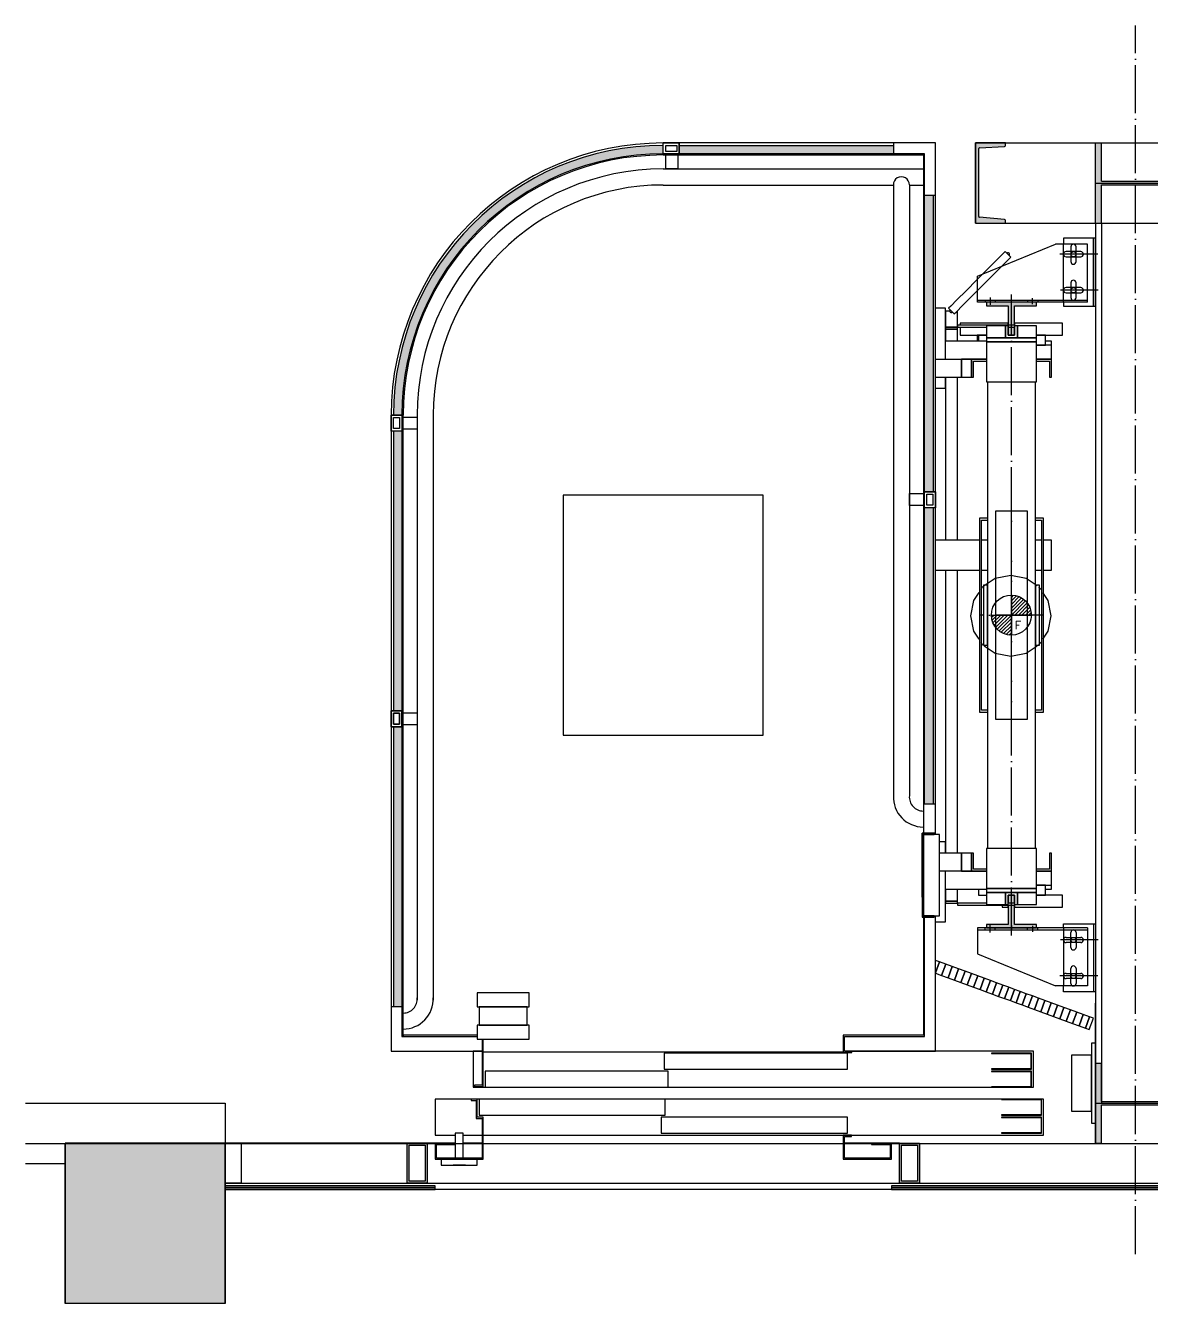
# Model space of a CAD drawing. Header units: millimetres. Extents: x 2944 to 8492, y 1597 to 4792.
# Drawn here: x 2944 to 5760, y 1597 to 4792 of the extents above; entities that cross this region are included whole.
import ezdxf

# ---------------------------------------------------------------- set-up
doc = ezdxf.new("R2010")
doc.units = ezdxf.units.MM
doc.linetypes.add('ACAD_ISO04W100', pattern=[30, 24, -3, 0, -3])
for name, color, linetype in [('axes', 40, 'Continuous'), ('hatch', 7, 'Continuous'), ('WALL', 7, 'Continuous')]:
    doc.layers.add(name, color=color, linetype=linetype)
doc.styles.add('LD', font='romans.shx')

msp = doc.modelspace()

# ---------------------------------------------------------------- hatches: boundary and pattern name
for points in [[(4537.9, 4471), (4537.9, 4492.1, 0.414214), (3863.8, 3818), (3884.9, 3818, -0.414214)], [(5112.9, 4471), (5112.9, 4492.1), (4577.9, 4492.1), (4577.9, 4471)], [(5212, 3626.4), (5212, 4368), (5190.9, 4368), (5190.9, 3958), (5190.9, 3626.4)], [(3884.9, 3079), (3884.9, 3778), (3863.8, 3778), (3863.8, 3079)], [(5212, 2845), (5212, 3586.4), (5190.9, 3586.4), (5190.9, 2845)], [(3884.9, 2340), (3884.9, 3039), (3863.8, 3039), (3863.8, 2340)]]:
    msp.add_hatch(color=0).paths.add_polyline_path(points)
h = msp.add_hatch(color=0)
h.paths.add_polyline_path([(5392.9, 4491.6), (5392.9, 4498), (5317.9, 4498), (5317.9, 4298), (5392.9, 4298), (5392.9, 4304.4, 0.361597), (5391.2, 4306.5), (5328.3, 4312.3, -0.387672), (5326.4, 4314.4), (5326.4, 4484.2, -0.39905), (5328.4, 4486.3), (5391, 4489.5, 0.384042)])
h.paths.add_polyline_path([(6117.9, 4498), (6042.9, 4498), (6042.9, 4491.6, 0.384042), (6044.8, 4489.5), (6107.4, 4486.3, -0.39905), (6109.4, 4484.2), (6109.4, 4314.4, -0.387672), (6107.5, 4312.3), (6044.6, 4306.5, 0.361597), (6042.9, 4304.4), (6042.9, 4298), (6117.9, 4298)])
h = msp.add_hatch(color=0)
h.paths.add_polyline_path([(5632.9, 4393.5), (5802.9, 4393.5), (5802.9, 4298), (5817.9, 4298), (5817.9, 4398), (5617.9, 4398), (5617.9, 4298), (5632.9, 4298)])
h.paths.add_polyline_path([(5617.9, 4398), (5817.9, 4398), (5817.9, 4498), (5802.9, 4498), (5802.9, 4402.5), (5632.9, 4402.5), (5632.9, 4498), (5617.9, 4498)])
h = msp.add_hatch(color=0)
h.paths.add_polyline_path([(5407.9, 4100), (5345.4, 4100), (5345.4, 4091), (5399.9, 4091), (5399.9, 4043), (5407.9, 4043)])
h.paths.add_polyline_path([(5470.4, 4100), (5407.9, 4100), (5407.9, 4093.9), (5407.9, 4043), (5415.9, 4043), (5415.9, 4091), (5470.4, 4091)])
h.paths.add_polyline_path([(5407.9, 4043), (5399.9, 4043), (5399.9, 4038), (5407.9, 4038)])
h.paths.add_polyline_path([(5415.9, 4041), (5415.9, 4043), (5407.9, 4043), (5407.9, 4038), (5415.9, 4038)])
h.paths.add_polyline_path([(5415.9, 4038), (5407.9, 4038), (5407.9, 4018), (5415.9, 4018)])
h.paths.add_polyline_path([(5407.9, 4038), (5399.9, 4038), (5399.9, 4018), (5407.9, 4018)])
h = msp.add_hatch(color=0)
h.paths.add_polyline_path([(5415.9, 2593), (5407.9, 2593), (5407.9, 2536), (5470.4, 2536), (5470.4, 2545), (5415.9, 2545)])
h.paths.add_polyline_path([(5407.9, 2593), (5399.9, 2593), (5399.9, 2545), (5345.4, 2545), (5345.4, 2536), (5407.9, 2536), (5407.9, 2542.2)])
h.paths.add_polyline_path([(5407.9, 2598), (5399.9, 2598), (5399.9, 2593), (5407.9, 2593)])
h.paths.add_polyline_path([(5415.9, 2598), (5407.9, 2598), (5407.9, 2593), (5415.9, 2593), (5415.9, 2595)])
h.paths.add_polyline_path([(5415.9, 2618), (5407.9, 2618), (5407.9, 2598), (5415.9, 2598)])
h.paths.add_polyline_path([(5407.9, 2618), (5399.9, 2618), (5399.9, 2598), (5407.9, 2598)])
h = msp.add_hatch(color=0)
h.paths.add_polyline_path([(5632.9, 2093.5), (5802.9, 2093.5), (5802.9, 1998), (5817.9, 1998), (5817.9, 2098), (5617.9, 2098), (5617.9, 1998), (5632.9, 1998)])
h.paths.add_polyline_path([(5617.9, 2098), (5817.9, 2098), (5817.9, 2198), (5802.9, 2198), (5802.9, 2102.5), (5632.9, 2102.5), (5632.9, 2198), (5617.9, 2198)])
h = msp.add_hatch(color=0)
h.paths.add_polyline_path([(3947.9, 1998), (3897.9, 1998), (3897.9, 1898), (3947.9, 1898)])
h.paths.add_polyline_path([(3902.9, 1993), (3942.9, 1993), (3942.9, 1903), (3902.9, 1903)], flags=16)
h = msp.add_hatch(color=0)
h.paths.add_polyline_path([(5177.9, 1998), (5127.9, 1998), (5127.9, 1898), (5177.9, 1898)])
h.paths.add_polyline_path([(5132.9, 1993), (5172.9, 1993), (5172.9, 1903), (5132.9, 1903)], flags=16)
at = {"layer": 'hatch', "linetype": 'Continuous', "lineweight": 20}
msp.add_hatch(color=254, dxfattribs=at).paths.add_polyline_path([(3443.1, 1597.5), (3043.1, 1597.5), (3043.1, 1997.5), (3443.1, 1997.5)])

# ---------------------------------------------------------------- linework, layer by layer
at = {"color": 0}
for p, q in [((5217.9, 4498), (4537.9, 4498)), ((4537.9, 4471), (4537.9, 4498)), ((4537.9, 4498), (4577.9, 4498)), ((4537.9, 4471), (4537.9, 4498)), ((4543.9, 4492), (4571.9, 4492)), ((4543.9, 4477), (4543.9, 4492)), ((4571.9, 4477), (4543.9, 4477)), ((4571.9, 4492), (4571.9, 4477)), ((4577.9, 4471), (4577.9, 4498)), ((4577.9, 4498), (4577.9, 4471)), ((4577.9, 4492.1), (5112.9, 4492.1)), ((5112.9, 4498), (5112.9, 4468)), ((5217.9, 3958), (5217.9, 4498)), ((5317.9, 4498), (6117.9, 4498)), ((5317.9, 4298), (5317.9, 4498)), ((5392.9, 4498), (5317.9, 4498)), ((5317.9, 4498), (5317.9, 4298)), ((5326.4, 4314.4), (5326.4, 4484.2)), ((5328.4, 4486.3), (5390.8, 4489.5)), ((5392.9, 4491.6), (5392.9, 4498)), ((5617.9, 4498), (5632.9, 4498)), ((5617.9, 4298), (5617.9, 4498)), ((5632.9, 4402.5), (5632.9, 4498)), ((5190.9, 4471), (4537.9, 4471)), ((4577.9, 4471), (4537.9, 4471)), ((4537.9, 4468), (5187.9, 4468)), ((4544.1, 4468), (4574.1, 4468)), ((4544.1, 4433), (4544.1, 4468)), ((4574.1, 4468), (4574.1, 4433)), ((5187.9, 4468), (5187.9, 3958)), ((5190.9, 3958), (5190.9, 4471)), ((4537.9, 4433), (5187.9, 4433)), ((4574.1, 4433), (4544.1, 4433)), ((4537.9, 4393), (5112.9, 4393)), ((5112.9, 4393), (5112.9, 2866.3)), ((5152.9, 4393), (5187.9, 4393)), ((5152.9, 4393), (5152.9, 2865.4)), ((5617.9, 4398), (5817.9, 4398)), ((5632.9, 4402.5), (5802.9, 4402.5)), ((5632.9, 4393.5), (5802.9, 4393.5)), ((5632.9, 4298), (5632.9, 4393.5)), ((5187.9, 4368), (5217.9, 4368)), ((5212, 4368), (5212, 3626.4)), ((5390.8, 4306.5), (5328.3, 4312.3)), ((5317.9, 4298), (6117.9, 4298)), ((5317.9, 4298), (5392.9, 4298)), ((5392.9, 4298), (5392.9, 4304.4)), ((5617.9, 4298), (5617.9, 1998)), ((5617.9, 4298), (5632.9, 4298)), ((5632.9, 4298), (5632.9, 2098)), ((5617.9, 4260), (5537.9, 4260)), ((5537.9, 4260), (5537.9, 4245)), ((5612.9, 4090), (5612.9, 4260)), ((5617.9, 4090), (5617.9, 4260)), ((5322.9, 4165), (5517.9, 4245)), ((5386.9, 4221.1), (5371.5, 4205.8)), ((5392.3, 4226.5), (5386.9, 4221.1)), ((5406.4, 4212.4), (5392.3, 4226.5)), ((5397.8, 4223.1), (5396.5, 4222.3)), ((5399.3, 4223.5), (5397.8, 4223.1)), ((5400.9, 4223.1), (5399.3, 4223.5)), ((5402.2, 4222.3), (5400.9, 4223.1)), ((5403, 4221), (5402.2, 4222.3)), ((5402.2, 4216.6), (5403, 4217.9)), ((5403.3, 4219.5), (5403, 4221)), ((5403, 4217.9), (5403.3, 4219.5)), ((5597.9, 4245), (5517.9, 4245)), ((5537.9, 4100), (5537.9, 4245)), ((5581.4, 4226.5), (5544.4, 4226.5)), ((5556.4, 4238.5), (5556.4, 4201.5)), ((5569.4, 4201.5), (5569.4, 4238.5)), ((5597.9, 4100), (5597.9, 4245)), ((5371.5, 4205.8), (5348.6, 4182.9)), ((5362.7, 4168.7), (5385.7, 4191.7)), ((5385.7, 4191.7), (5401, 4207)), ((5401, 4207), (5406.4, 4212.4)), ((5544.4, 4213.5), (5581.4, 4213.5)), ((5321.5, 4155.8), (5294.5, 4128.8)), ((5348.6, 4182.9), (5321.5, 4155.8)), ((5322.9, 4100), (5322.9, 4165)), ((5335.7, 4141.7), (5362.7, 4168.7)), ((5294.5, 4128.8), (5271.5, 4105.8)), ((5308.6, 4114.6), (5335.7, 4141.7)), ((5581.4, 4136.5), (5544.4, 4136.5)), ((5544.4, 4123.5), (5581.4, 4123.5)), ((5556.4, 4148.5), (5556.4, 4111.5)), ((5569.4, 4111.5), (5569.4, 4148.5)), ((5256.2, 4090.5), (5250.8, 4085.1)), ((5271.5, 4105.8), (5256.2, 4090.5)), ((5270.4, 4076.3), (5285.7, 4091.7)), ((5285.7, 4091.7), (5308.6, 4114.6)), ((5322.9, 4105), (5597.9, 4105)), ((5597.9, 4100), (5322.9, 4100)), ((5342.1, 4105), (5342.1, 4100)), ((5470.4, 4100), (5345.4, 4100)), ((5345.4, 4100), (5345.4, 4091)), ((5345.4, 4091), (5399.9, 4091)), ((5367.7, 4105), (5367.7, 4100)), ((5399.9, 4091), (5399.9, 4043)), ((5407.9, 4093.9), (5407.9, 4106.2)), ((5415.9, 4043), (5415.9, 4091)), ((5415.9, 4091), (5470.4, 4091)), ((5448.1, 4105), (5448.1, 4100)), ((5470.4, 4091), (5470.4, 4100)), ((5473.7, 4105), (5473.7, 4100)), ((5537.9, 4100), (5537.9, 4090)), ((5537.9, 4090), (5617.9, 4090)), ((5242.9, 4085), (5217.9, 4085)), ((5242.9, 3958), (5242.9, 4085)), ((5244, 4078), (5242.9, 4078)), ((5242.9, 4078), (5242.9, 4038)), ((5247.3, 4078), (5244, 4078)), ((5252.2, 4078), (5247.3, 4078)), ((5250.8, 4085.1), (5265, 4071)), ((5253.9, 4078), (5252.2, 4078)), ((5254.2, 4079.6), (5253.9, 4078)), ((5253.9, 4078), (5254.2, 4076.5)), ((5255.1, 4080.9), (5254.2, 4079.6)), ((5254.2, 4076.5), (5255.1, 4075.2)), ((5255.1, 4075.2), (5256.4, 4074.3)), ((5256.4, 4074.3), (5257.9, 4074)), ((5257.9, 4074), (5259.4, 4074.3)), ((5259.4, 4074.3), (5260.7, 4075.2)), ((5265, 4071), (5270.4, 4076.3)), ((5272.9, 4078), (5272, 4078)), ((5272.9, 4038), (5272.9, 4078)), ((5272.9, 4038), (5242.9, 4038)), ((5242.9, 4038), (5242.9, 4033)), ((5242.9, 4038), (5244, 4038)), ((5242.9, 4033), (5272.9, 4033)), ((5244, 4033), (5242.9, 4033)), ((5242.9, 4033), (5242.9, 4003)), ((5244, 4038), (5247.3, 4038)), ((5247.3, 4033), (5244, 4033)), ((5247.3, 4038), (5252.2, 4038)), ((5252.2, 4033), (5247.3, 4033)), ((5252.2, 4038), (5257.9, 4038)), ((5257.9, 4033), (5252.2, 4033)), ((5257.9, 4038), (5263.6, 4038)), ((5263.6, 4033), (5257.9, 4033)), ((5263.6, 4038), (5268.5, 4038)), ((5268.5, 4033), (5263.6, 4033)), ((5268.5, 4038), (5271.8, 4038)), ((5271.8, 4033), (5268.5, 4033)), ((5271.8, 4038), (5272.9, 4038)), ((5272.9, 4033), (5271.8, 4033)), ((5272.9, 4043), (5272.9, 4038)), ((5415.9, 4043), (5272.9, 4043)), ((5272.9, 4033), (5272.9, 4038)), ((5272.9, 4038), (5345.4, 4038)), ((5272.9, 4003), (5272.9, 4033)), ((5284.5, 4048), (5279.9, 4048)), ((5279.9, 4048), (5279.9, 4043)), ((5279.9, 4038), (5279.9, 4018)), ((5297.5, 4048), (5284.5, 4048)), ((5316.9, 4048), (5297.5, 4048)), ((5339.9, 4048), (5316.9, 4048)), ((5362.9, 4048), (5339.9, 4048)), ((5345.4, 4041), (5345.4, 4011)), ((5392.9, 4041), (5345.4, 4041)), ((5382.3, 4048), (5362.9, 4048)), ((5395.3, 4048), (5382.3, 4048)), ((5399.9, 4041), (5392.9, 4041)), ((5392.9, 4041), (5392.9, 4011)), ((5392.9, 4011), (5392.9, 4041)), ((5399.9, 4048), (5395.3, 4048)), ((5399.9, 4043), (5399.9, 4048)), ((5399.9, 4043), (5399.9, 4038)), ((5399.9, 4018), (5399.9, 4041)), ((5399.9, 4038), (5399.9, 4018)), ((5399.9, 4038), (5415.9, 4038)), ((5420.5, 4048), (5415.9, 4048)), ((5415.9, 4048), (5415.9, 4041)), ((5422.9, 4041), (5415.9, 4041)), ((5415.9, 4041), (5415.9, 4018)), ((5415.9, 4018), (5415.9, 4038)), ((5433.5, 4048), (5420.5, 4048)), ((5422.9, 4011), (5422.9, 4041)), ((5422.9, 4041), (5422.9, 4011)), ((5470.4, 4041), (5422.9, 4041)), ((5452.9, 4048), (5433.5, 4048)), ((5475.9, 4048), (5452.9, 4048)), ((5470.4, 4011), (5470.4, 4041)), ((5498.9, 4048), (5475.9, 4048)), ((5518.3, 4048), (5498.9, 4048)), ((5531.3, 4048), (5518.3, 4048)), ((5535.9, 4048), (5531.3, 4048)), ((5535.9, 4018), (5535.9, 4048)), ((5345.4, 4003), (5242.9, 4003)), ((5279.9, 4018), (5284.5, 4018)), ((5284.5, 4018), (5297.5, 4018)), ((5297.5, 4018), (5316.9, 4018)), ((5316.9, 4018), (5339.9, 4018)), ((5324.5, 4018), (5322.4, 4018)), ((5322.4, 4018), (5322.4, 4003)), ((5325.4, 4018), (5324.5, 4018)), ((5345.4, 4018), (5325.4, 4018)), ((5325.4, 4018), (5325.4, 4003)), ((5339.9, 4018), (5345.4, 4018)), ((5345.4, 4011), (5392.9, 4011)), ((5345.4, 4011), (5345.4, 4001)), ((5470.4, 4011), (5345.4, 4011)), ((5345.4, 4001), (5470.4, 4001)), ((5470.4, 4001), (5345.4, 4001)), ((5345.4, 4001), (5345.4, 3901)), ((5392.9, 4011), (5422.9, 4011)), ((5399.9, 4018), (5415.9, 4018)), ((5415.9, 4018), (5399.9, 4018)), ((5422.9, 4011), (5470.4, 4011)), ((5476.4, 4018), (5470.4, 4018)), ((5470.4, 4018), (5475.9, 4018)), ((5470.4, 4001), (5470.4, 4011)), ((5470.4, 3901), (5470.4, 4001)), ((5507.9, 3993), (5470.4, 3993)), ((5470.4, 3993), (5476.4, 3993)), ((5475.9, 4018), (5498.9, 4018)), ((5485.3, 4018), (5476.4, 4018)), ((5476.4, 3993), (5485.3, 3993)), ((5491.3, 4018), (5485.3, 4018)), ((5485.3, 3993), (5491.3, 3993)), ((5493.4, 4018), (5491.3, 4018)), ((5491.3, 3993), (5493.4, 3993)), ((5493.4, 3993), (5493.4, 4018)), ((5507.9, 4003), (5493.4, 4003)), ((5498.9, 4018), (5518.3, 4018)), ((5507.9, 3993), (5507.9, 4003)), ((5507.9, 3958), (5507.9, 3993)), ((5518.3, 4018), (5531.3, 4018)), ((5531.3, 4018), (5535.9, 4018)), ((5187.9, 3958), (5187.9, 2578)), ((5190.9, 2845), (5190.9, 3958)), ((5217.9, 3958), (5345.4, 3958)), ((5217.9, 2770), (5217.9, 3958)), ((5307.9, 3958), (5282.9, 3958)), ((5282.9, 3958), (5282.9, 3913)), ((5282.9, 3913), (5282.9, 3958)), ((5307.9, 3958), (5307.9, 3913)), ((5345.4, 3958), (5307.9, 3958)), ((5307.9, 3913), (5307.9, 3958)), ((5312.9, 3913), (5312.9, 3953)), ((5312.9, 3953), (5345.4, 3953)), ((5507.9, 3958), (5470.4, 3958)), ((5470.4, 3958), (5507.9, 3958)), ((5470.4, 3953), (5502.9, 3953)), ((5502.9, 3953), (5502.9, 3913)), ((5507.9, 3913), (5507.9, 3958)), ((5217.9, 3913), (5307.9, 3913)), ((5242.9, 3885), (5242.9, 3913)), ((5242.9, 3913), (5242.9, 3505.5)), ((5272.9, 3505.5), (5272.9, 3913)), ((5307.9, 3913), (5312.9, 3913)), ((5345.4, 3901), (5470.4, 3901)), ((5347.9, 3901), (5347.9, 2735)), ((5467.9, 2735), (5467.9, 3901)), ((5502.9, 3913), (5507.9, 3913)), ((5217.9, 3885), (5242.9, 3885)), ((3857.9, 3818), (3857.9, 2228)), ((3884.9, 3818), (3857.9, 3818)), ((3884.9, 3818), (3857.9, 3818)), ((3857.9, 3818), (3884.9, 3818)), ((3857.9, 3778), (3857.9, 3818)), ((3857.9, 3818), (3884.9, 3818)), ((3857.9, 3778), (3857.9, 3818)), ((3863.9, 3812), (3878.9, 3812)), ((3863.9, 3784), (3863.9, 3812)), ((3878.9, 3812), (3878.9, 3784)), ((3884.9, 3818), (3884.9, 2265)), ((3884.9, 3818), (3884.9, 3778)), ((3884.9, 3818), (3884.9, 3778)), ((3887.9, 2268), (3887.9, 3818)), ((3887.9, 3782.6), (3887.9, 3812.6)), ((3887.9, 3812.6), (3922.9, 3812.6)), ((3922.9, 3818), (3922.9, 2356.3)), ((3922.9, 3812.6), (3922.9, 3782.6)), ((3962.9, 3818), (3962.9, 2355.3)), ((3884.9, 3778), (3857.9, 3778)), ((3884.9, 3778), (3857.9, 3778)), ((3884.9, 3778), (3857.9, 3778)), ((3863.8, 3778), (3863.8, 3079)), ((3878.9, 3784), (3863.9, 3784)), ((3922.9, 3782.6), (3887.9, 3782.6)), ((4287.9, 3618), (4287.9, 3018)), ((4787.9, 3618), (4287.9, 3618)), ((4787.9, 3018), (4787.9, 3618)), ((5152.9, 3591.8), (5152.9, 3621.8)), ((5152.9, 3621.8), (5187.9, 3621.8)), ((5187.9, 3621.8), (5187.9, 3591.8)), ((5217.9, 3626.4), (5190.9, 3626.4)), ((5190.9, 3626.4), (5217.9, 3626.4)), ((5190.9, 3586.4), (5190.9, 3626.4)), ((5196.9, 3620.4), (5211.9, 3620.4)), ((5196.9, 3592.4), (5196.9, 3620.4)), ((5211.9, 3620.4), (5211.9, 3592.4)), ((5217.9, 3626.4), (5217.9, 3586.4)), ((5187.9, 3591.8), (5152.9, 3591.8)), ((5217.9, 3586.4), (5190.9, 3586.4)), ((5193.8, 3586.3), (5193.8, 3586.4)), ((5211.9, 3592.4), (5196.9, 3592.4)), ((5202.2, 3586.3), (5202.3, 3586.4)), ((5210.7, 3586.3), (5210.8, 3586.4)), ((5212, 3586.4), (5212, 2845)), ((5447.9, 3578), (5367.9, 3578)), ((5367.9, 3578), (5367.9, 3558.2)), ((5447.9, 3558.2), (5447.9, 3578)), ((5347.9, 3560.5), (5327.9, 3560.5)), ((5327.9, 3560.5), (5327.9, 3075.5)), ((5332.9, 3555.5), (5347.9, 3555.5)), ((5332.9, 3080.5), (5332.9, 3555.5)), ((5367.9, 3558.2), (5367.9, 3501.9)), ((5447.9, 3501.9), (5447.9, 3558.2)), ((5487.9, 3560.5), (5467.9, 3560.5)), ((5467.9, 3555.5), (5482.9, 3555.5)), ((5482.9, 3555.5), (5482.9, 3080.5)), ((5487.9, 3075.5), (5487.9, 3560.5)), ((5327.9, 3505.5), (5217.9, 3505.5)), ((5347.9, 3505.5), (5332.9, 3505.5)), ((5367.9, 3501.9), (5367.9, 3417.5)), ((5447.9, 3417.5), (5447.9, 3501.9)), ((5482.9, 3505.5), (5467.9, 3505.5)), ((5507.9, 3505.5), (5487.9, 3505.5)), ((5507.9, 3430.5), (5507.9, 3505.5)), ((5217.9, 3430.5), (5327.9, 3430.5)), ((5242.9, 3430.5), (5242.9, 2723)), ((5272.9, 2723), (5272.9, 3430.5)), ((5332.9, 3430.5), (5347.9, 3430.5)), ((5467.9, 3430.5), (5482.9, 3430.5)), ((5487.9, 3430.5), (5507.9, 3430.5)), ((5334.8, 3387.5), (5331.3, 3382.2)), ((5336.3, 3388.5), (5334.8, 3387.5)), ((5347.9, 3393), (5337.9, 3393)), ((5337.9, 3393), (5337.9, 3243)), ((5367.6, 3409.4), (5340.2, 3391.1)), ((5347.9, 3243), (5347.9, 3393)), ((5406.3, 3417.1), (5367.6, 3409.4)), ((5367.9, 3417.5), (5367.9, 3318)), ((5444.9, 3409.4), (5406.3, 3417.1)), ((5472.3, 3391.1), (5444.9, 3409.4)), ((5447.9, 3318), (5447.9, 3417.5)), ((5477.9, 3393), (5467.9, 3393)), ((5467.9, 3393), (5467.9, 3243)), ((5477.7, 3387.5), (5476.3, 3388.5)), ((5481.3, 3382.2), (5477.7, 3387.5)), ((5477.9, 3243), (5477.9, 3393)), ((5312.9, 3354.8), (5305.3, 3316.1)), ((5326.3, 3374.7), (5312.9, 3354.8)), ((5407.9, 3368), (5407.9, 3268)), ((5407.9, 3362.2), (5413.4, 3367.7)), ((5407.9, 3353.4), (5420.8, 3366.3)), ((5407.9, 3344.5), (5427.4, 3364.1)), ((5407.9, 3335.7), (5433.3, 3361.1)), ((5407.9, 3326.9), (5438.6, 3357.5)), ((5499.6, 3354.8), (5486.3, 3374.7)), ((5507.3, 3316.1), (5499.6, 3354.8)), ((5407.9, 3318), (5443.3, 3353.4)), ((5416.7, 3318), (5447.4, 3348.7)), ((5425.6, 3318), (5451, 3343.4)), ((5434.4, 3318), (5453.9, 3337.6)), ((5443.3, 3318), (5456.2, 3331)), ((5452.1, 3318), (5457.6, 3323.5)), ((5305.3, 3316.1), (5312.9, 3277.5)), ((5357.9, 3318), (5457.9, 3318)), ((5358.2, 3312.5), (5363.7, 3318)), ((5359.6, 3305.1), (5372.5, 3318)), ((5361.9, 3298.5), (5381.4, 3318)), ((5364.8, 3292.6), (5390.2, 3318)), ((5367.9, 3318), (5367.9, 3218.5)), ((5368.4, 3287.4), (5399.1, 3318)), ((5372.5, 3282.7), (5407.9, 3318)), ((5377.2, 3278.5), (5407.9, 3309.2)), ((5382.5, 3275), (5407.9, 3300.4)), ((5388.4, 3272), (5407.9, 3291.5)), ((5447.9, 3218.5), (5447.9, 3318)), ((5499.6, 3277.5), (5507.3, 3316.1)), ((5312.9, 3277.5), (5326.3, 3257.6)), ((5395, 3269.7), (5407.9, 3282.7)), ((5402.4, 3268.3), (5407.9, 3273.8)), ((5486.3, 3257.6), (5499.6, 3277.5)), ((5331.3, 3250.1), (5334.8, 3244.7)), ((5334.8, 3244.7), (5336.3, 3243.8)), ((5337.9, 3243), (5347.9, 3243)), ((5340.2, 3241.1), (5367.6, 3222.8)), ((5444.9, 3222.8), (5472.3, 3241.1)), ((5467.9, 3243), (5477.9, 3243)), ((5476.3, 3243.8), (5477.7, 3244.7)), ((5477.7, 3244.7), (5481.3, 3250.1)), ((5367.6, 3222.8), (5406.3, 3215.1)), ((5367.9, 3218.5), (5367.9, 3134.2)), ((5406.3, 3215.1), (5444.9, 3222.8)), ((5447.9, 3134.2), (5447.9, 3218.5)), ((5367.9, 3134.2), (5367.9, 3077.8)), ((5447.9, 3077.8), (5447.9, 3134.2)), ((3884.9, 3079), (3857.9, 3079)), ((3857.9, 3079), (3884.9, 3079)), ((3857.9, 3039), (3857.9, 3079)), ((3884.9, 3079), (3857.9, 3079)), ((3857.9, 3079), (3857.9, 3039)), ((3863.9, 3073), (3878.9, 3073)), ((3863.9, 3045), (3863.9, 3073)), ((3878.9, 3073), (3863.9, 3073)), ((3863.9, 3073), (3863.9, 3045)), ((3878.9, 3073), (3878.9, 3045)), ((3878.9, 3045), (3878.9, 3073)), ((3884.9, 3079), (3884.9, 3039)), ((3884.9, 3039), (3884.9, 3079)), ((3887.9, 3043.6), (3887.9, 3073.6)), ((3887.9, 3073.6), (3922.9, 3073.6)), ((3922.9, 3073.6), (3922.9, 3043.6)), ((5327.9, 3075.5), (5347.9, 3075.5)), ((5347.9, 3080.5), (5332.9, 3080.5)), ((5367.9, 3077.8), (5367.9, 3058)), ((5447.9, 3058), (5447.9, 3077.8)), ((5482.9, 3080.5), (5467.9, 3080.5)), ((5467.9, 3075.5), (5487.9, 3075.5)), ((3884.9, 3039), (3857.9, 3039)), ((3857.9, 3039), (3884.9, 3039)), ((3863.8, 3039), (3863.8, 2340)), ((3878.9, 3045), (3863.9, 3045)), ((3863.9, 3045), (3878.9, 3045)), ((3922.9, 3043.6), (3887.9, 3043.6)), ((5367.9, 3058), (5447.9, 3058)), ((4287.9, 3018), (4787.9, 3018)), ((5217.9, 2845), (5187.9, 2845)), ((5214.9, 2773), (5184.9, 2773)), ((5184.9, 2773), (5184.9, 2563)), ((5184.9, 2613), (5184.9, 2773)), ((5217.9, 2773), (5187.9, 2773)), ((5187.9, 2770), (5214.9, 2770)), ((5187.9, 2566), (5187.9, 2770)), ((5227.9, 2770), (5190.9, 2770)), ((5214.9, 2770), (5214.9, 2773)), ((5227.9, 2566), (5227.9, 2770)), ((5242.9, 2751), (5227.9, 2751)), ((5242.9, 2723), (5242.9, 2751)), ((5183.9, 2717.7), (5183.9, 2716.9)), ((5184.9, 2717.7), (5183.9, 2717.7)), ((5183.9, 2717.7), (5183.9, 2716.9)), ((5184.9, 2717.7), (5183.9, 2717.7)), ((5183.9, 2716.9), (5183.9, 2714.7)), ((5183.9, 2716.9), (5183.9, 2714.7)), ((5307.9, 2723), (5227.9, 2723)), ((5282.9, 2723), (5282.9, 2678)), ((5282.9, 2678), (5282.9, 2723)), ((5307.9, 2723), (5307.9, 2678)), ((5312.9, 2723), (5307.9, 2723)), ((5307.9, 2678), (5307.9, 2723)), ((5312.9, 2683), (5312.9, 2723)), ((5345.4, 2735), (5345.4, 2635)), ((5470.4, 2735), (5345.4, 2735)), ((5470.4, 2635), (5470.4, 2735)), ((5502.9, 2723), (5502.9, 2683)), ((5507.9, 2723), (5502.9, 2723)), ((5507.9, 2678), (5507.9, 2723)), ((5183.9, 2714.7), (5183.9, 2711.5)), ((5183.9, 2714.7), (5183.9, 2711.5)), ((5183.9, 2711.5), (5183.9, 2707.7)), ((5183.9, 2711.1), (5183.9, 2710.3)), ((5183.9, 2710.3), (5183.9, 2708.2)), ((5183.9, 2708.2), (5183.9, 2704.9)), ((5183.9, 2707.7), (5183.9, 2703.8)), ((5183.9, 2704.9), (5183.9, 2701.1)), ((5183.9, 2703.8), (5183.9, 2700.6)), ((5183.9, 2700.6), (5183.9, 2698.4)), ((5183.9, 2700.6), (5183.9, 2698.4)), ((5183.9, 2698.4), (5183.9, 2697.7)), ((5183.9, 2698.4), (5183.9, 2697.7)), ((5183.9, 2697.7), (5184.9, 2697.7)), ((5183.9, 2697.7), (5184.9, 2697.7)), ((5345.4, 2683), (5312.9, 2683)), ((5502.9, 2683), (5470.4, 2683)), ((5345.4, 2678), (5227.9, 2678)), ((5242.9, 2551), (5242.9, 2678)), ((5282.9, 2678), (5307.9, 2678)), ((5307.9, 2678), (5345.4, 2678)), ((5470.4, 2678), (5507.9, 2678)), ((5507.9, 2678), (5470.4, 2678)), ((5507.9, 2643), (5507.9, 2678)), ((5183.9, 2648), (5183.9, 2647.3)), ((5184.9, 2648), (5183.9, 2648)), ((5183.9, 2647.3), (5183.9, 2645.1)), ((5183.9, 2645.1), (5183.9, 2641.9)), ((5183.9, 2641.9), (5183.9, 2638)), ((5183.9, 2638), (5183.9, 2634.2)), ((5183.9, 2634.2), (5183.9, 2631)), ((5183.9, 2631), (5183.9, 2628.8)), ((5183.9, 2628.8), (5183.9, 2628)), ((5183.9, 2628), (5184.9, 2628)), ((5242.9, 2633), (5345.4, 2633)), ((5242.9, 2633), (5242.9, 2603)), ((5272.9, 2603), (5272.9, 2633)), ((5325.4, 2633), (5325.4, 2618)), ((5470.4, 2635), (5345.4, 2635)), ((5345.4, 2635), (5345.4, 2625)), ((5345.4, 2635), (5470.4, 2635)), ((5392.9, 2625), (5345.4, 2625)), ((5345.4, 2625), (5345.4, 2595)), ((5345.4, 2625), (5470.4, 2625)), ((5392.9, 2625), (5392.9, 2595)), ((5422.9, 2625), (5392.9, 2625)), ((5392.9, 2595), (5392.9, 2625)), ((5422.9, 2595), (5422.9, 2625)), ((5470.4, 2625), (5422.9, 2625)), ((5422.9, 2625), (5422.9, 2595)), ((5470.4, 2643), (5507.9, 2643)), ((5476.4, 2643), (5470.4, 2643)), ((5470.4, 2625), (5470.4, 2635)), ((5470.4, 2595), (5470.4, 2625)), ((5485.3, 2643), (5476.4, 2643)), ((5491.3, 2643), (5485.3, 2643)), ((5493.4, 2643), (5491.3, 2643)), ((5493.4, 2618), (5493.4, 2643)), ((5493.4, 2633), (5507.9, 2633)), ((5507.9, 2633), (5507.9, 2643)), ((5272.9, 2603), (5242.9, 2603)), ((5242.9, 2603), (5242.9, 2598)), ((5242.9, 2603), (5244, 2603)), ((5242.9, 2598), (5272.9, 2598)), ((5244, 2603), (5247.3, 2603)), ((5247.3, 2603), (5252.2, 2603)), ((5252.2, 2603), (5257.9, 2603)), ((5257.9, 2603), (5263.6, 2603)), ((5263.6, 2603), (5268.5, 2603)), ((5268.5, 2603), (5271.8, 2603)), ((5271.8, 2603), (5272.9, 2603)), ((5272.9, 2598), (5272.9, 2603)), ((5272.9, 2598), (5272.9, 2593)), ((5345.4, 2598), (5272.9, 2598)), ((5272.9, 2593), (5415.9, 2593)), ((5325.4, 2618), (5345.4, 2618)), ((5345.4, 2595), (5392.9, 2595)), ((5384.9, 2593), (5384.9, 2588)), ((5384.9, 2588), (5399.9, 2588)), ((5392.9, 2595), (5399.9, 2595)), ((5415.9, 2618), (5399.9, 2618)), ((5399.9, 2618), (5399.9, 2598)), ((5399.9, 2595), (5399.9, 2618)), ((5399.9, 2618), (5415.9, 2618)), ((5399.9, 2593), (5399.9, 2598)), ((5415.9, 2598), (5399.9, 2598)), ((5399.9, 2593), (5399.9, 2545)), ((5399.9, 2588), (5399.9, 2593)), ((5415.9, 2598), (5415.9, 2618)), ((5415.9, 2618), (5415.9, 2595)), ((5415.9, 2595), (5415.9, 2588)), ((5415.9, 2595), (5422.9, 2595)), ((5415.9, 2545), (5415.9, 2593)), ((5415.9, 2588), (5420.5, 2588)), ((5420.5, 2588), (5433.5, 2588)), ((5422.9, 2595), (5470.4, 2595)), ((5433.5, 2588), (5452.9, 2588)), ((5452.9, 2588), (5475.9, 2588)), ((5470.4, 2618), (5476.4, 2618)), ((5475.9, 2618), (5470.4, 2618)), ((5498.9, 2618), (5475.9, 2618)), ((5475.9, 2588), (5498.9, 2588)), ((5476.4, 2618), (5485.3, 2618)), ((5485.3, 2618), (5491.3, 2618)), ((5491.3, 2618), (5493.4, 2618)), ((5518.3, 2618), (5498.9, 2618)), ((5498.9, 2588), (5518.3, 2588)), ((5531.3, 2618), (5518.3, 2618)), ((5518.3, 2588), (5531.3, 2588)), ((5535.9, 2618), (5531.3, 2618)), ((5531.3, 2588), (5535.9, 2588)), ((5535.9, 2588), (5535.9, 2618)), ((5184.9, 2563), (5214.9, 2563)), ((5187.9, 2578), (5187.9, 2268)), ((5214.9, 2566), (5187.9, 2566)), ((5190.9, 2566), (5227.9, 2566)), ((5190.9, 2265), (5190.9, 2563)), ((5214.9, 2563), (5214.9, 2566)), ((5217.9, 2228), (5217.9, 2566)), ((5217.9, 2551), (5242.9, 2551)), ((5597.9, 2536), (5322.9, 2536)), ((5322.9, 2536), (5322.9, 2471)), ((5322.9, 2531), (5597.9, 2531)), ((5342.1, 2531), (5342.1, 2536)), ((5399.9, 2545), (5345.4, 2545)), ((5345.4, 2545), (5345.4, 2536)), ((5345.4, 2536), (5470.4, 2536)), ((5367.7, 2531), (5367.7, 2536)), ((5407.9, 2542.2), (5407.9, 2529.9)), ((5470.4, 2545), (5415.9, 2545)), ((5448.1, 2531), (5448.1, 2536)), ((5470.4, 2536), (5470.4, 2545)), ((5473.7, 2531), (5473.7, 2536)), ((5537.9, 2536), (5537.9, 2546)), ((5537.9, 2546), (5617.9, 2546)), ((5537.9, 2536), (5537.9, 2391)), ((5556.4, 2487.5), (5556.4, 2524.5)), ((5569.4, 2524.5), (5569.4, 2487.5)), ((5597.9, 2536), (5597.9, 2391)), ((5612.9, 2546), (5612.9, 2376)), ((5617.9, 2546), (5617.9, 2376)), ((5544.4, 2512.5), (5581.4, 2512.5)), ((5581.4, 2499.5), (5544.4, 2499.5)), ((5322.9, 2471), (5517.9, 2391)), ((5227.9, 2451.1), (5217.9, 2454.8)), ((5227.9, 2451.1), (5217.9, 2423.7)), ((5217.9, 2423.7), (5227.9, 2451.1)), ((5243.9, 2445.2), (5227.9, 2451.1)), ((5243.9, 2445.2), (5233.6, 2417.1)), ((5233.6, 2417.1), (5243.9, 2445.2)), ((5260, 2439.4), (5243.9, 2445.2)), ((5260, 2439.4), (5249.7, 2411.2)), ((5249.7, 2411.2), (5260, 2439.4)), ((5276, 2433.5), (5260, 2439.4)), ((5276, 2433.5), (5265.7, 2405.3)), ((5265.7, 2405.3), (5276, 2433.5)), ((5292, 2427.7), (5276, 2433.5)), ((5292, 2427.7), (5281.7, 2399.5)), ((5281.7, 2399.5), (5292, 2427.7)), ((5308, 2421.8), (5292, 2427.7)), ((5556.4, 2397.5), (5556.4, 2434.5)), ((5569.4, 2434.5), (5569.4, 2397.5)), ((5217.9, 2422.8), (5233.6, 2417.1)), ((5233.6, 2417.1), (5249.7, 2411.2)), ((5249.7, 2411.2), (5265.7, 2405.3)), ((5265.7, 2405.3), (5281.7, 2399.5)), ((5281.7, 2399.5), (5297.7, 2393.6)), ((5308, 2421.8), (5297.7, 2393.6)), ((5297.7, 2393.6), (5308, 2421.8)), ((5323.9, 2416), (5308, 2421.8)), ((5323.9, 2416), (5313.6, 2387.8)), ((5313.6, 2387.8), (5323.9, 2416)), ((5339.8, 2410.2), (5323.9, 2416)), ((5339.8, 2410.2), (5329.5, 2382)), ((5329.5, 2382), (5339.8, 2410.2)), ((5355.5, 2404.4), (5339.8, 2410.2)), ((5355.5, 2404.4), (5345.2, 2376.3)), ((5345.2, 2376.3), (5355.5, 2404.4)), ((5371, 2398.8), (5355.5, 2404.4)), ((5371, 2398.8), (5360.7, 2370.6)), ((5360.7, 2370.6), (5371, 2398.8)), ((5386.2, 2393.2), (5371, 2398.8)), ((5544.4, 2422.5), (5581.4, 2422.5)), ((5581.4, 2409.5), (5544.4, 2409.5)), ((4077.8, 2374), (4072.9, 2374)), ((4072.9, 2374), (4072.9, 2339)), ((4091.9, 2374), (4077.8, 2374)), ((4113, 2374), (4091.9, 2374)), ((4137.9, 2374), (4113, 2374)), ((4162.8, 2374), (4137.9, 2374)), ((4183.9, 2374), (4162.8, 2374)), ((4198, 2374), (4183.9, 2374)), ((4202.9, 2374), (4198, 2374)), ((4202.9, 2339), (4202.9, 2374)), ((5297.7, 2393.6), (5313.6, 2387.8)), ((5313.6, 2387.8), (5329.5, 2382)), ((5329.5, 2382), (5345.2, 2376.3)), ((5345.2, 2376.3), (5360.7, 2370.6)), ((5360.7, 2370.6), (5375.9, 2365)), ((5386.2, 2393.2), (5375.9, 2365)), ((5375.9, 2365), (5386.2, 2393.2)), ((5375.9, 2365), (5390.8, 2359.6)), ((5401.1, 2387.8), (5386.2, 2393.2)), ((5401.1, 2387.8), (5390.8, 2359.6)), ((5390.8, 2359.6), (5401.1, 2387.8)), ((5415.6, 2382.5), (5401.1, 2387.8)), ((5415.6, 2382.5), (5405.3, 2354.3)), ((5405.3, 2354.3), (5415.6, 2382.5)), ((5430.2, 2377.1), (5415.6, 2382.5)), ((5430.2, 2377.1), (5419.9, 2349)), ((5419.9, 2349), (5430.2, 2377.1)), ((5445.1, 2371.7), (5430.2, 2377.1)), ((5445.1, 2371.7), (5434.8, 2343.5)), ((5434.8, 2343.5), (5445.1, 2371.7)), ((5460.3, 2366.2), (5445.1, 2371.7)), ((5460.3, 2366.2), (5450, 2338)), ((5450, 2338), (5460.3, 2366.2)), ((5475.8, 2360.5), (5460.3, 2366.2)), ((5597.9, 2391), (5517.9, 2391)), ((5537.9, 2376), (5537.9, 2391)), ((5617.9, 2376), (5537.9, 2376)), ((3857.9, 2340), (3887.9, 2340)), ((4072.9, 2339), (4077.8, 2339)), ((4077.8, 2339), (4091.9, 2339)), ((4082.5, 2339), (4077.9, 2339)), ((4077.9, 2339), (4077.9, 2293)), ((4095.5, 2339), (4082.5, 2339)), ((4091.9, 2339), (4113, 2339)), ((4114.9, 2339), (4095.5, 2339)), ((4113, 2339), (4137.9, 2339)), ((4137.9, 2339), (4114.9, 2339)), ((4160.9, 2339), (4137.9, 2339)), ((4137.9, 2339), (4162.8, 2339)), ((4180.3, 2339), (4160.9, 2339)), ((4162.8, 2339), (4183.9, 2339)), ((4193.3, 2339), (4180.3, 2339)), ((4183.9, 2339), (4198, 2339)), ((4197.9, 2339), (4193.3, 2339)), ((4197.9, 2293), (4197.9, 2339)), ((4198, 2339), (4202.9, 2339)), ((5390.8, 2359.6), (5405.3, 2354.3)), ((5405.3, 2354.3), (5419.9, 2349)), ((5419.9, 2349), (5434.8, 2343.5)), ((5434.8, 2343.5), (5450, 2338)), ((5450, 2338), (5465.5, 2332.3)), ((5475.8, 2360.5), (5465.5, 2332.3)), ((5465.5, 2332.3), (5475.8, 2360.5)), ((5465.5, 2332.3), (5481.2, 2326.6)), ((5491.5, 2354.7), (5475.8, 2360.5)), ((5491.5, 2354.7), (5481.2, 2326.6)), ((5481.2, 2326.6), (5491.5, 2354.7)), ((5507.4, 2348.9), (5491.5, 2354.7)), ((5507.4, 2348.9), (5497.1, 2320.8)), ((5497.1, 2320.8), (5507.4, 2348.9)), ((5523.3, 2343.1), (5507.4, 2348.9)), ((5523.3, 2343.1), (5513, 2314.9)), ((5513, 2314.9), (5523.3, 2343.1)), ((5539.3, 2337.3), (5523.3, 2343.1)), ((5539.3, 2337.3), (5529, 2309.1)), ((5529, 2309.1), (5539.3, 2337.3)), ((5555.3, 2331.4), (5539.3, 2337.3)), ((5617.9, 2248), (5617.9, 2348)), ((5481.2, 2326.6), (5497.1, 2320.8)), ((5497.1, 2320.8), (5513, 2314.9)), ((5513, 2314.9), (5529, 2309.1)), ((5529, 2309.1), (5545, 2303.2)), ((5555.3, 2331.4), (5545, 2303.2)), ((5545, 2303.2), (5555.3, 2331.4)), ((5545, 2303.2), (5561, 2297.4)), ((5571.3, 2325.6), (5555.3, 2331.4)), ((5571.3, 2325.6), (5561, 2297.4)), ((5561, 2297.4), (5571.3, 2325.6)), ((5587.3, 2319.7), (5571.3, 2325.6)), ((5587.3, 2319.7), (5577, 2291.5)), ((5577, 2291.5), (5587.3, 2319.7)), ((5603.4, 2313.8), (5587.3, 2319.7)), ((5593.1, 2285.7), (5603.4, 2313.8)), ((5603.4, 2313.8), (5593.1, 2285.7)), ((5602.4, 2282.2), (5612.7, 2310.4)), ((5612.7, 2310.4), (5603.4, 2313.8)), ((3887.9, 2265), (3887.9, 2268)), ((4072.9, 2268), (3887.9, 2268)), ((3887.9, 2268), (3887.9, 2265)), ((4077.8, 2293), (4072.9, 2293)), ((4072.9, 2293), (4072.9, 2258)), ((4091.9, 2293), (4077.8, 2293)), ((4077.9, 2293), (4082.5, 2293)), ((4082.5, 2293), (4095.5, 2293)), ((4113, 2293), (4091.9, 2293)), ((4095.5, 2293), (4114.9, 2293)), ((4137.9, 2293), (4113, 2293)), ((4114.9, 2293), (4137.9, 2293)), ((4162.8, 2293), (4137.9, 2293)), ((4137.9, 2293), (4160.9, 2293)), ((4160.9, 2293), (4180.3, 2293)), ((4183.9, 2293), (4162.8, 2293)), ((4180.3, 2293), (4193.3, 2293)), ((4198, 2293), (4183.9, 2293)), ((4193.3, 2293), (4197.9, 2293)), ((4202.9, 2293), (4198, 2293)), ((4202.9, 2258), (4202.9, 2293)), ((4987.9, 2268), (4987.9, 2225)), ((5187.9, 2268), (4987.9, 2268)), ((5561, 2297.4), (5577, 2291.5)), ((5577, 2291.5), (5593.1, 2285.7)), ((5593.1, 2285.7), (5602.4, 2282.2)), ((3884.9, 2265), (3887.9, 2265)), ((3887.9, 2265), (4072.9, 2265)), ((4072.9, 2258), (4077.8, 2258)), ((4077.8, 2258), (4091.9, 2258)), ((4084.9, 2258), (4084.9, 2143)), ((4087.9, 2140), (4087.9, 2258)), ((4091.9, 2258), (4113, 2258)), ((4113, 2258), (4137.9, 2258)), ((4137.9, 2258), (4162.8, 2258)), ((4162.8, 2258), (4183.9, 2258)), ((4183.9, 2258), (4198, 2258)), ((4198, 2258), (4202.9, 2258)), ((4990.9, 2228), (4990.9, 2265)), ((4990.9, 2265), (5190.9, 2265)), ((5617.9, 2248), (5607.9, 2248)), ((5607.9, 2248), (5607.9, 2048)), ((5617.9, 2048), (5617.9, 2248)), ((3857.9, 2228), (4084.9, 2228)), ((4084.9, 2228), (4062.9, 2228)), ((4062.9, 2228), (4062.9, 2138)), ((4087.9, 2226.5), (4987.9, 2226.5)), ((4997.9, 2223), (4540.5, 2223)), ((4540.5, 2223), (4540.5, 2183)), ((4987.9, 2225), (5009.4, 2225)), ((5009.4, 2228), (4990.9, 2228)), ((4990.9, 2228), (5217.9, 2228)), ((4997.9, 2183), (4997.9, 2223)), ((5009.4, 2225), (5009.4, 2228)), ((5462.9, 2228), (5009.4, 2228)), ((5457.9, 2223), (5357.9, 2223)), ((5357.9, 2223), (5357.9, 2222)), ((5357.9, 2222), (5456.9, 2222)), ((5456.9, 2222), (5456.9, 2184)), ((5457.9, 2183), (5457.9, 2223)), ((5462.9, 2138), (5462.9, 2228)), ((5557.9, 2218), (5557.9, 2212.7)), ((5607.9, 2218), (5557.9, 2218)), ((5557.9, 2212.7), (5557.9, 2197.5)), ((5607.9, 2212.7), (5607.9, 2218)), ((5607.9, 2197.5), (5607.9, 2212.7)), ((4550.4, 2178), (4093, 2178)), ((4093, 2178), (4093, 2138)), ((4540.5, 2183), (4997.9, 2183)), ((4550.4, 2138), (4550.4, 2178)), ((5456.9, 2184), (5357.9, 2184)), ((5357.9, 2184), (5357.9, 2183)), ((5357.9, 2183), (5457.9, 2183)), ((5457.9, 2178), (5357.9, 2178)), ((5357.9, 2178), (5357.9, 2177)), ((5357.9, 2177), (5456.9, 2177)), ((5456.9, 2177), (5456.9, 2139)), ((5457.9, 2138), (5457.9, 2178)), ((5557.9, 2197.5), (5557.9, 2174.8)), ((5557.9, 2174.8), (5557.9, 2148)), ((5607.9, 2174.8), (5607.9, 2197.5)), ((5607.9, 2148), (5607.9, 2174.8)), ((5617.9, 2198), (5632.9, 2198)), ((5617.9, 1998), (5617.9, 2198)), ((5632.9, 2102.5), (5632.9, 2198)), ((4084.9, 2143), (4066.4, 2143)), ((4066.4, 2143), (4066.4, 2140)), ((4066.4, 2140), (4087.9, 2140)), ((5557.9, 2148), (5557.9, 2121.2)), ((5607.9, 2121.2), (5607.9, 2148)), ((4062.9, 2138), (4093, 2138)), ((4093, 2138), (4550.4, 2138)), ((4550.4, 2138), (5462.9, 2138)), ((5456.9, 2139), (5357.9, 2139)), ((5357.9, 2139), (5357.9, 2138)), ((5357.9, 2138), (5457.9, 2138)), ((5557.9, 2121.2), (5557.9, 2098.5)), ((5607.9, 2098.5), (5607.9, 2121.2)), ((2944.2, 2098), (3442.9, 2098)), ((3442.9, 2098), (3442.9, 1598)), ((4057.9, 2108), (3967.9, 2108)), ((3967.9, 2108), (3967.9, 2018)), ((4072.9, 2108), (4057.9, 2108)), ((4057.9, 2108), (4057.9, 2105)), ((4057.9, 2105), (4069.9, 2105)), ((4069.9, 2105), (4069.9, 2060)), ((4078, 2108), (4072.9, 2108)), ((4072.9, 2063), (4072.9, 2108)), ((4542.9, 2108), (4078, 2108)), ((4078, 2108), (4078, 2068)), ((5487.9, 2108), (4542.9, 2108)), ((4542.9, 2068), (4542.9, 2108)), ((5482.9, 2108), (5382.9, 2108)), ((5382.9, 2108), (5382.9, 2107)), ((5382.9, 2107), (5481.9, 2107)), ((5481.9, 2107), (5481.9, 2069)), ((5482.9, 2068), (5482.9, 2108)), ((5487.9, 2018), (5487.9, 2108)), ((5557.9, 2098.5), (5557.9, 2083.4)), ((5557.9, 2083.4), (5557.9, 2078)), ((5557.9, 2078), (5607.9, 2078)), ((5607.9, 2083.4), (5607.9, 2098.5)), ((5607.9, 2078), (5607.9, 2083.4)), ((5617.9, 2098), (5817.9, 2098)), ((5632.9, 2102.5), (5802.9, 2102.5)), ((5632.9, 2093.5), (5802.9, 2093.5)), ((5632.9, 1998), (5632.9, 2093.5)), ((4069.9, 2060), (4084.9, 2060)), ((4087.9, 2063), (4072.9, 2063)), ((4078, 2068), (4542.9, 2068)), ((4084.9, 2060), (4084.9, 1961)), ((4087.9, 1958), (4087.9, 2063)), ((4997.9, 2063), (4533, 2063)), ((4533, 2063), (4533, 2023)), ((4997.9, 2023), (4997.9, 2063)), ((5481.9, 2069), (5382.9, 2069)), ((5382.9, 2069), (5382.9, 2068)), ((5382.9, 2068), (5482.9, 2068)), ((5482.9, 2063), (5382.9, 2063)), ((5382.9, 2063), (5382.9, 2062)), ((5382.9, 2062), (5481.9, 2062)), ((5481.9, 2062), (5481.9, 2024)), ((5482.9, 2023), (5482.9, 2063)), ((5607.9, 2048), (5617.9, 2048)), ((5617.9, 1998), (5617.9, 2048)), ((3967.9, 2018), (4017.9, 2018)), ((4037.9, 2023), (4017.9, 2023)), ((4017.9, 2023), (4017.9, 1961)), ((4037.9, 1961), (4037.9, 2023)), ((4037.9, 2018), (4084.9, 2018)), ((4087.9, 2018), (5487.9, 2018)), ((4533, 2023), (4997.9, 2023)), ((4987.9, 2018), (4987.9, 1958)), ((5007.9, 2018), (4987.9, 2018)), ((4990.9, 1961), (4990.9, 2015)), ((4990.9, 2015), (5007.9, 2015)), ((5007.9, 2015), (5007.9, 2018)), ((5481.9, 2024), (5382.9, 2024)), ((5382.9, 2024), (5382.9, 2023)), ((5382.9, 2023), (5482.9, 2023)), ((3442.9, 1998), (3042.9, 1998)), ((3042.9, 1998), (3042.9, 1598)), ((3947.9, 1998), (3442.9, 1998)), ((3442.9, 1598), (3442.9, 1998)), ((3482.9, 1998), (3442.9, 1998)), ((3442.9, 1998), (3482.9, 1998)), ((3442.9, 1898), (3442.9, 1998)), ((3442.9, 1998), (3482.9, 1998)), ((3442.9, 1898), (3442.9, 1998)), ((3442.9, 1998), (3482.9, 1998)), ((3442.9, 1898), (3442.9, 1998)), ((3482.9, 1998), (3442.9, 1998)), ((3482.9, 1998), (3442.9, 1998)), ((3482.9, 1998), (3482.9, 1898)), ((3482.9, 1998), (3482.9, 1898)), ((3482.9, 1998), (3482.9, 1898)), ((3642.9, 1998), (4017.9, 1998)), ((3897.9, 1998), (3947.9, 1998)), ((3897.9, 1898), (3897.9, 1998)), ((3897.9, 1998), (3947.9, 1998)), ((3897.9, 1898), (3897.9, 1998)), ((3902.9, 1993), (3942.9, 1993)), ((3902.9, 1903), (3902.9, 1993)), ((3902.9, 1993), (3942.9, 1993)), ((3902.9, 1903), (3902.9, 1993)), ((3942.9, 1993), (3942.9, 1903)), ((3942.9, 1993), (3942.9, 1903)), ((3967.9, 1998), (3947.9, 1998)), ((3947.9, 1998), (3947.9, 1898)), ((3947.9, 1998), (3947.9, 1898)), ((4017.9, 1998), (3967.9, 1998)), ((3967.9, 1998), (3967.9, 1958)), ((3970.9, 1995), (4017.9, 1995)), ((3970.9, 1961), (3970.9, 1995)), ((4017.9, 1995), (4017.9, 1998)), ((4037.9, 1998), (4084.9, 1998)), ((4084.9, 1998), (4037.9, 1998)), ((5057.9, 1998), (4990.9, 1998)), ((5107.9, 1998), (5057.9, 1998)), ((5057.9, 1998), (5057.9, 1995)), ((5057.9, 1995), (5104.9, 1995)), ((5104.9, 1995), (5104.9, 1961)), ((5127.9, 1998), (5107.9, 1998)), ((5107.9, 1958), (5107.9, 1998)), ((5127.9, 1998), (5177.9, 1998)), ((5127.9, 1898), (5127.9, 1998)), ((5127.9, 1998), (5177.9, 1998)), ((5127.9, 1898), (5127.9, 1998)), ((5132.9, 1993), (5172.9, 1993)), ((5132.9, 1903), (5132.9, 1993)), ((5132.9, 1993), (5172.9, 1993)), ((5132.9, 1903), (5132.9, 1993)), ((5172.9, 1993), (5172.9, 1903)), ((5172.9, 1993), (5172.9, 1903)), ((5177.9, 1998), (5177.9, 1898)), ((5177.9, 1998), (5177.9, 1898)), ((5617.9, 1998), (5632.9, 1998)), ((3967.9, 1958), (4087.9, 1958)), ((4084.9, 1961), (3970.9, 1961)), ((4072.9, 1958), (3982.9, 1958)), ((3982.9, 1958), (3982.9, 1943)), ((4072.9, 1943), (4072.9, 1958)), ((4987.9, 1958), (5107.9, 1958)), ((5104.9, 1961), (4990.9, 1961)), ((3982.9, 1943), (4072.9, 1943)), ((4043.4, 1943), (4012.4, 1943)), ((4012.4, 1943), (4012.4, 1942.8)), ((4012.4, 1942.8), (4043.4, 1942.8)), ((4043.4, 1942.8), (4043.4, 1943)), ((3442.9, 1898), (7992.9, 1898)), ((3482.9, 1898), (3442.9, 1898)), ((3482.9, 1898), (3442.9, 1898)), ((3482.9, 1898), (3442.9, 1898)), ((3442.9, 1891.6), (3442.9, 1887)), ((3967.9, 1891.6), (3442.9, 1891.6)), ((3442.9, 1887), (3967.9, 1887)), ((3442.9, 1887), (3442.9, 1882.5)), ((3967.9, 1887), (3442.9, 1887)), ((3947.9, 1898), (3897.9, 1898)), ((3947.9, 1898), (3897.9, 1898)), ((3942.9, 1903), (3902.9, 1903)), ((3942.9, 1903), (3902.9, 1903)), ((3967.9, 1887), (3967.9, 1891.6)), ((3967.9, 1882.5), (3967.9, 1887)), ((5107.9, 1891.6), (5107.9, 1887)), ((6327.9, 1891.6), (5107.9, 1891.6)), ((5107.9, 1887), (6327.9, 1887)), ((5107.9, 1887), (5107.9, 1882.5)), ((6327.9, 1887), (5107.9, 1887)), ((5177.9, 1898), (5127.9, 1898)), ((5177.9, 1898), (5127.9, 1898)), ((5172.9, 1903), (5132.9, 1903)), ((5172.9, 1903), (5132.9, 1903)), ((3442.9, 1882.5), (3967.9, 1882.5)), ((7992.9, 1882.5), (3442.9, 1882.5)), ((5107.9, 1882.5), (6327.9, 1881.7)), ((3042.9, 1598), (3442.9, 1598))]:
    msp.add_line(p, q, dxfattribs=at)
for points in [[(3897.9, 1998), (3947.9, 1998), (3947.9, 1898), (3897.9, 1898)], [(3902.9, 1993), (3942.9, 1993), (3942.9, 1903), (3902.9, 1903)], [(5127.9, 1998), (5177.9, 1998), (5177.9, 1898), (5127.9, 1898)], [(5132.9, 1993), (5172.9, 1993), (5172.9, 1903), (5132.9, 1903)]]:
    msp.add_lwpolyline(points, close=True, dxfattribs=at)
for centre, radius in [((5562.9, 4220), 6.5), ((5562.9, 4130), 6.5), ((5407.9, 3318), 50), ((5562.9, 2506), 6.5), ((5562.9, 2416), 6.5)]:
    msp.add_circle(centre, radius, dxfattribs=at)
for centre, radius, start, end in [((4537.9, 3818), 680, 90, 180), ((4537.9, 3818), 674.1, 90, 180), ((5328.5, 4484.2), 2.1, 92.9822, 180), ((5390.8, 4491.6), 2.1, 270, 0), ((4537.9, 3818), 653, 90, 180), ((4537.9, 3818), 650, 90, 180), ((4537.9, 3818), 615, 90, 180), ((5132.9, 4393.3), 20, 359.3018, 180.6982), ((4537.9, 3818), 575, 90, 180), ((5328.5, 4314.4), 2.1, 180, 264.7597), ((5390.8, 4304.4), 2.1, 0, 90), ((5544.4, 4220), 6.5, 90, 270), ((5562.9, 4238.5), 6.5, 0, 180), ((5581.4, 4220), 6.5, 270, 90), ((5562.9, 4201.5), 6.5, 180, 0), ((5562.9, 4148.5), 6.5, 0, 180), ((5544.4, 4130), 6.5, 90, 270), ((5581.4, 4130), 6.5, 270, 90), ((5562.9, 4111.5), 6.5, 180, 0), ((5187.8, 2863.3), 75, 177.7076, 270), ((5187.8, 2863.3), 35, 175.0829, 270), ((5562.9, 2524.5), 6.5, 0, 180), ((5544.4, 2506), 6.5, 90, 270), ((5581.4, 2506), 6.5, 270, 90), ((5562.9, 2487.5), 6.5, 180, 0), ((5562.9, 2434.5), 6.5, 0, 180), ((5544.4, 2416), 6.5, 90, 270), ((5562.9, 2397.5), 6.5, 180, 0), ((5581.4, 2416), 6.5, 270, 90), ((3888, 2358.3), 35, 270, 4.9171), ((3888, 2358.3), 75, 270, 2.2924)]:
    msp.add_arc(centre, radius, start, end, dxfattribs=at)
msp.add_solid([(5407.9, 3318), (5407.9, 3318), (5407.9, 3318)], dxfattribs=at)
at = {"layer": 'axes', "linetype": 'ACAD_ISO04W100', "ltscale": 5}
for p, q in [((5717.9, 1720.8), (5717.9, 4791.5)), ((5623.8, 4220), (5529.3, 4220)), ((5624.6, 4130), (5530.6, 4130)), ((5354.9, 4111.6), (5354.9, 4093.5)), ((5407.9, 2517), (5407.9, 4119)), ((5460.9, 4095.1), (5460.9, 4110.1)), ((5407.9, 3018), (5407.9, 3618)), ((5487.9, 3318), (5327.9, 3318)), ((5354.9, 2524.5), (5354.9, 2542.6)), ((5460.9, 2541), (5460.9, 2526)), ((5624.6, 2506), (5530.6, 2506)), ((5623.8, 2416), (5529.3, 2416))]:
    msp.add_line(p, q, dxfattribs=at)
at = {"layer": 'WALL', "color": 5, "ltscale": 100}
for p, q in [((2944.2, 1997.5), (8491.8, 1997.5)), ((2944.2, 1947.5), (3043.1, 1947.5))]:
    msp.add_line(p, q, dxfattribs=at)
at = {"layer": 'WALL', "ltscale": 100}
msp.add_lwpolyline([(3043.1, 1597.5), (3043.1, 1997.5), (3443.1, 1997.5), (3443.1, 1597.5)], close=True, dxfattribs=at)

# ---------------------------------------------------------------- texts
at = {"color": 0, "style": 'LD'}
msp.add_text('F', height=20, dxfattribs=at).set_placement((5416.7, 3282.7))

doc.saveas('drawing.dxf')
